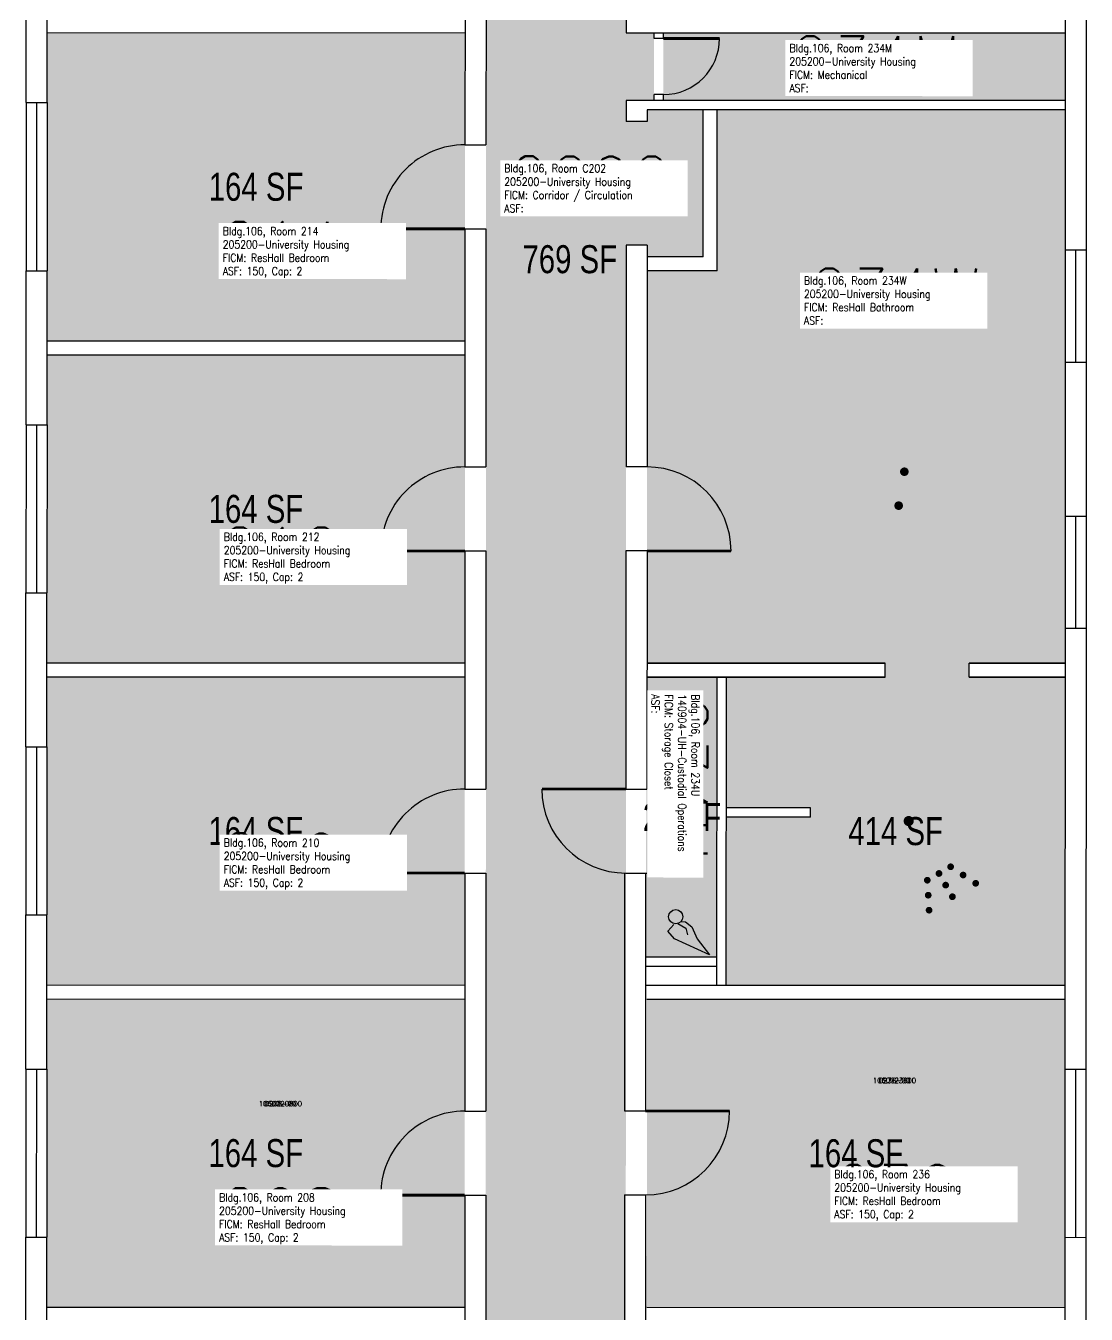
# Model space of a CAD drawing. Header units: inches. Extents: x -394 to 1225, y 0 to 3729.
# Drawn here: x 189 to 643, y 2365 to 2917 of the extents above; entities that cross this region are included whole.
import ezdxf
from ezdxf.enums import TextEntityAlignment as Align

# ---------------------------------------------------------------- set-up
doc = ezdxf.new("R2010")
doc.units = ezdxf.units.IN
doc.header["$LTSCALE"] = 0.25
doc.header["$MEASUREMENT"] = 0
doc.layers.get('0').update_dxf_attribs({"linetype": 'CONTINUOUS'})
for name, color, linetype in [('A-DOOR', 2, 'CONTINUOUS'), ('A-GLAZ', 1, 'CONTINUOUS'), ('A-GLAZ-SILL', 2, 'CONTINUOUS'), ('A-IDEN-ICON', 4, 'CONTINUOUS'), ('A-IDEN-RNUM', 7, 'CONTINUOUS'), ('A-IDEN-SNUM', 4, 'CONTINUOUS'), ('A-IDEN-VNUM', 4, 'CONTINUOUS'), ('A-WALL', 5, 'CONTINUOUS'), ('AREA-TEXT', 3, 'CONTINUOUS'), ('Rooms-Category-Color', 7, 'CONTINUOUS'), ('Rooms-College-Color', 7, 'CONTINUOUS'), ('Rooms-Department-Color', 7, 'CONTINUOUS'), ('Rooms-Division-Color', 7, 'CONTINUOUS'), ('Rooms-Information', 7, 'CONTINUOUS')]:
    doc.layers.add(name, color=color, linetype=linetype)
doc.styles.add('AREA', font='arial.ttf', dxfattribs={"width": 0.75, "height": 24})
doc.styles.add('ROOMSNUMBER', font='SIMPLEX.shx', dxfattribs={"height": 0.18})
doc.styles.add('ROOMVNUMBER', font='simplex.shx', dxfattribs={"width": 0.85})

# ---------------------------------------------------------------- blocks, each defined once
blk = doc.blocks.new('Cpshower')
at = {"color": 0, "linetype": 'ByBlock'}
blk.add_lwpolyline([(-0.015, 0.0396, 0, 0.06, 0), (0.005, 0.005, 0.06, 0.06, 0)], format="xyseb", dxfattribs=at)
for points, const_width in [([(-0.0319, 0.0624, 1), (-0.0281, 0.0689, 1)], 0.0075), ([(0.0302, -0.0036, 1), (0.0345, -0.0011, 1)], 0.005), ([(-0.0045, -0.0236, 1), (-0.0002, -0.0211, 1)], 0.005), ([(0.0128, -0.0136, 1), (0.0172, -0.0111, 1)], 0.005), ([(0.0488, -0.0159, 1), (0.0531, -0.0134, 1)], 0.005), ([(0.0228, -0.0309, 1), (0.0272, -0.0284, 1)], 0.005), ([(0.0675, -0.0282, 1), (0.0718, -0.0257, 1)], 0.005), ([(-0.0031, -0.0459, 1), (0.0012, -0.0434, 1)], 0.005), ([(0.0328, -0.0482, 1), (0.0372, -0.0457, 1)], 0.005), ([(-0.0018, -0.0682, 1), (0.0025, -0.0657, 1)], 0.005)]:
    blk.add_lwpolyline(points, format="xyb", close=True, dxfattribs=dict(at, const_width=const_width))
at = {"color": 0, "linetype": 'ByBlock', "const_width": 0.015}
blk.add_lwpolyline([(-0.01, 0.031), (-0.03, 0.0656)], dxfattribs=at)
blk = doc.blocks.new('Cpbath')
at = {"color": 0, "linetype": 'ByBlock', "const_width": 0.0127}
for points in [[(0.0571, 0.0168, 0.861492), (-0.0551, 0, 1)], [(0.0571, 0.0168, 0.729002), (-0.0084, -0.0042, 1)], [(-0.0551, 0, 0.726902), (0.0487, -0.0337, 1)], [(-0.0084, -0.0042, 0.609468), (0.0487, -0.0337, 1)]]:
    blk.add_lwpolyline(points, format="xyb", dxfattribs=at)
at = {"color": 0, "linetype": 'ByBlock', "const_width": 0.00637}
for points in [[(0.0544, 0.0152, 1), (0.0599, 0.0184, 1)], [(0.0459, -0.0353, 1), (0.0515, -0.0321, 1)]]:
    blk.add_lwpolyline(points, format="xyb", close=True, dxfattribs=at)
blk = doc.blocks.new('Cpcust')
at = {"color": 0, "linetype": 'ByBlock'}
for p, q in [((0.0171, -0.0639), (0.02, -0.0466)), ((0.0262, -0.0408), (0.0446, -0.0406)), ((0.0297, -0.0341), (0.0376, -0.0302)), ((0.0376, -0.0302), (0.0533, -0.0324)), ((0.0446, -0.0406), (0.0543, -0.0505)), ((0.0533, -0.0324), (0.0745, -0.0479)), ((0.0745, -0.0479), (0.1117, -0.0625)), ((0.0358, -0.0705), (0.0171, -0.0639)), ((0.1117, -0.0625), (0.0358, -0.0705))]:
    blk.add_line(p, q, dxfattribs=at)
at = {"color": 0, "linetype": 'ByBlock', "const_width": 0.0075}
blk.add_lwpolyline([(-0.0332, 0.0481, 1), (-0.0268, 0.0519, 1)], format="xyb", close=True, dxfattribs=at)
at = {"color": 0, "linetype": 'ByBlock', "const_width": 0.015}
blk.add_lwpolyline([(-0.03, 0.05), (0.01, -0.0193)], dxfattribs=at)
at = {"color": 0, "linetype": 'ByBlock'}
blk.add_circle((0.0158, -0.0313), 0.0141, dxfattribs=at)

msp = doc.modelspace()

# ---------------------------------------------------------------- hatches: boundary and pattern name
at = {"layer": 'Rooms-Category-Color', "true_color": 0xadadad}
for points in [[(445.45, 1913.89), (445.44, 1942.89), (445.66, 2822.89), (454.66, 2822.89), (454.66, 2817.89), (478.66, 2817.89), (478.67, 2880.89), (454.67, 2880.89), (454.67, 2875.89), (445.67, 2875.89), (445.67, 2884.89), (457.67, 2884.89), (457.68, 2913.89), (445.68, 2913.89), (445.92, 3719.89), (385.92, 3719.9), (385.43, 1913.9), (445.43, 1913.89)], [(633.72, 2913.85), (461.68, 2913.89), (461.67, 2884.89), (633.71, 2884.84)]]:
    msp.add_hatch(color=253, dxfattribs=at).paths.add_polyline_path(points)
at = {"layer": 'Rooms-Category-Color', "true_color": 0x728ef3}
for points in [[(376.68, 2913.91), (197.72, 2913.96), (197.71, 2883.96), (197.7, 2811.96), (197.69, 2781.96), (376.65, 2781.91)], [(556.61, 2643.87), (556.61, 2637.87), (488.61, 2637.88), (488.6, 2581.88), (524.6, 2581.87), (524.59, 2577.87), (488.59, 2577.88), (488.58, 2505.88), (633.62, 2505.85), (633.65, 2637.85), (592.61, 2637.86), (592.61, 2643.86), (633.65, 2643.85), (633.66, 2658.84), (633.67, 2706.85), (633.69, 2772.84), (633.7, 2820.85), (633.71, 2880.85), (484.67, 2880.88), (484.66, 2811.88), (454.66, 2811.89), (454.61, 2643.89)], [(376.65, 2775.91), (197.69, 2775.96), (197.68, 2745.96), (197.66, 2673.96), (197.65, 2643.96), (376.61, 2643.91)], [(376.61, 2637.91), (197.65, 2637.96), (197.65, 2607.96), (197.63, 2535.96), (197.62, 2505.96), (376.58, 2505.91)], [(484.61, 2637.88), (454.61, 2637.89), (453.96, 2517.92), (484.61, 2517.92)], [(376.58, 2499.91), (197.62, 2499.96), (197.61, 2469.96), (197.59, 2397.96), (197.59, 2367.96), (376.55, 2367.91)], [(454.57, 2454.89), (454.55, 2367.89), (633.59, 2367.85), (633.59, 2397.85), (633.61, 2469.85), (633.62, 2499.85), (454.58, 2499.89)]]:
    msp.add_hatch(color=171, dxfattribs=at).paths.add_polyline_path(points)
at = {"layer": 'Rooms-College-Color', "true_color": 0xadadad}
for points in [[(445.45, 1913.89), (445.44, 1942.89), (445.66, 2822.89), (454.66, 2822.89), (454.66, 2817.89), (478.66, 2817.89), (478.67, 2880.89), (454.67, 2880.89), (454.67, 2875.89), (445.67, 2875.89), (445.67, 2884.89), (457.67, 2884.89), (457.68, 2913.89), (445.68, 2913.89), (445.92, 3719.89), (385.92, 3719.9), (385.43, 1913.9), (445.43, 1913.89)], [(376.68, 2913.91), (197.72, 2913.96), (197.71, 2883.96), (197.7, 2811.96), (197.69, 2781.96), (376.65, 2781.91)], [(633.72, 2913.85), (461.68, 2913.89), (461.67, 2884.89), (633.71, 2884.84)], [(556.61, 2643.87), (556.61, 2637.87), (488.61, 2637.88), (488.6, 2581.88), (524.6, 2581.87), (524.59, 2577.87), (488.59, 2577.88), (488.58, 2505.88), (633.62, 2505.85), (633.65, 2637.85), (592.61, 2637.86), (592.61, 2643.86), (633.65, 2643.85), (633.66, 2658.84), (633.67, 2706.85), (633.69, 2772.84), (633.7, 2820.85), (633.71, 2880.85), (484.67, 2880.88), (484.66, 2811.88), (454.66, 2811.89), (454.61, 2643.89)], [(376.65, 2775.91), (197.69, 2775.96), (197.68, 2745.96), (197.66, 2673.96), (197.65, 2643.96), (376.61, 2643.91)], [(376.61, 2637.91), (197.65, 2637.96), (197.65, 2607.96), (197.63, 2535.96), (197.62, 2505.96), (376.58, 2505.91)], [(484.61, 2637.88), (454.61, 2637.89), (453.96, 2517.92), (484.61, 2517.92)], [(376.58, 2499.91), (197.62, 2499.96), (197.61, 2469.96), (197.59, 2397.96), (197.59, 2367.96), (376.55, 2367.91)], [(454.57, 2454.89), (454.55, 2367.89), (633.59, 2367.85), (633.59, 2397.85), (633.61, 2469.85), (633.62, 2499.85), (454.58, 2499.89)]]:
    msp.add_hatch(color=253, dxfattribs=at).paths.add_polyline_path(points)
at = {"layer": 'Rooms-Department-Color', "true_color": 0xacacac}
for points in [[(445.45, 1913.89), (445.44, 1942.89), (445.66, 2822.89), (454.66, 2822.89), (454.66, 2817.89), (478.66, 2817.89), (478.67, 2880.89), (454.67, 2880.89), (454.67, 2875.89), (445.67, 2875.89), (445.67, 2884.89), (457.67, 2884.89), (457.68, 2913.89), (445.68, 2913.89), (445.92, 3719.89), (385.92, 3719.9), (385.43, 1913.9), (445.43, 1913.89)], [(633.72, 2913.85), (461.68, 2913.89), (461.67, 2884.89), (633.71, 2884.84)]]:
    msp.add_hatch(color=253, dxfattribs=at).paths.add_polyline_path(points)
at = {"layer": 'Rooms-Department-Color', "true_color": 0x604aed}
for points in [[(376.68, 2913.91), (197.72, 2913.96), (197.71, 2883.96), (197.7, 2811.96), (197.69, 2781.96), (376.65, 2781.91)], [(556.61, 2643.87), (556.61, 2637.87), (488.61, 2637.88), (488.6, 2581.88), (524.6, 2581.87), (524.59, 2577.87), (488.59, 2577.88), (488.58, 2505.88), (633.62, 2505.85), (633.65, 2637.85), (592.61, 2637.86), (592.61, 2643.86), (633.65, 2643.85), (633.66, 2658.84), (633.67, 2706.85), (633.69, 2772.84), (633.7, 2820.85), (633.71, 2880.85), (484.67, 2880.88), (484.66, 2811.88), (454.66, 2811.89), (454.61, 2643.89)], [(376.65, 2775.91), (197.69, 2775.96), (197.68, 2745.96), (197.66, 2673.96), (197.65, 2643.96), (376.61, 2643.91)], [(376.61, 2637.91), (197.65, 2637.96), (197.65, 2607.96), (197.63, 2535.96), (197.62, 2505.96), (376.58, 2505.91)], [(484.61, 2637.88), (454.61, 2637.89), (453.96, 2517.92), (484.61, 2517.92)], [(376.58, 2499.91), (197.62, 2499.96), (197.61, 2469.96), (197.59, 2397.96), (197.59, 2367.96), (376.55, 2367.91)], [(454.57, 2454.89), (454.55, 2367.89), (633.59, 2367.85), (633.59, 2397.85), (633.61, 2469.85), (633.62, 2499.85), (454.58, 2499.89)]]:
    msp.add_hatch(color=173, dxfattribs=at).paths.add_polyline_path(points)
at = {"layer": 'Rooms-Division-Color', "true_color": 0xadadad}
for points in [[(445.45, 1913.89), (445.44, 1942.89), (445.66, 2822.89), (454.66, 2822.89), (454.66, 2817.89), (478.66, 2817.89), (478.67, 2880.89), (454.67, 2880.89), (454.67, 2875.89), (445.67, 2875.89), (445.67, 2884.89), (457.67, 2884.89), (457.68, 2913.89), (445.68, 2913.89), (445.92, 3719.89), (385.92, 3719.9), (385.43, 1913.9), (445.43, 1913.89)], [(633.72, 2913.85), (461.68, 2913.89), (461.67, 2884.89), (633.71, 2884.84)]]:
    msp.add_hatch(color=253, dxfattribs=at).paths.add_polyline_path(points)
at = {"layer": 'Rooms-Division-Color', "true_color": 0x604aed}
for points in [[(376.68, 2913.91), (197.72, 2913.96), (197.71, 2883.96), (197.7, 2811.96), (197.69, 2781.96), (376.65, 2781.91)], [(556.61, 2643.87), (556.61, 2637.87), (488.61, 2637.88), (488.6, 2581.88), (524.6, 2581.87), (524.59, 2577.87), (488.59, 2577.88), (488.58, 2505.88), (633.62, 2505.85), (633.65, 2637.85), (592.61, 2637.86), (592.61, 2643.86), (633.65, 2643.85), (633.66, 2658.84), (633.67, 2706.85), (633.69, 2772.84), (633.7, 2820.85), (633.71, 2880.85), (484.67, 2880.88), (484.66, 2811.88), (454.66, 2811.89), (454.61, 2643.89)], [(376.65, 2775.91), (197.69, 2775.96), (197.68, 2745.96), (197.66, 2673.96), (197.65, 2643.96), (376.61, 2643.91)], [(376.61, 2637.91), (197.65, 2637.96), (197.65, 2607.96), (197.63, 2535.96), (197.62, 2505.96), (376.58, 2505.91)], [(484.61, 2637.88), (454.61, 2637.89), (453.96, 2517.92), (484.61, 2517.92)], [(376.58, 2499.91), (197.62, 2499.96), (197.61, 2469.96), (197.59, 2397.96), (197.59, 2367.96), (376.55, 2367.91)], [(454.57, 2454.89), (454.55, 2367.89), (633.59, 2367.85), (633.59, 2397.85), (633.61, 2469.85), (633.62, 2499.85), (454.58, 2499.89)]]:
    msp.add_hatch(color=173, dxfattribs=at).paths.add_polyline_path(points)

# ---------------------------------------------------------------- linework, layer by layer
at = {"layer": 'A-DOOR', "const_width": 1.2}
for points in [[(461.68, 2911.44), (485.68, 2911.44)], [(376.66, 2829.91), (340.66, 2829.92)], [(376.63, 2691.91), (340.63, 2691.92)], [(454.63, 2691.89), (490.63, 2691.88)], [(445.6, 2589.89), (409.6, 2589.9)], [(376.59, 2553.91), (340.59, 2553.92)], [(453.96, 2452), (489.96, 2452)], [(376.56, 2415.91), (340.56, 2415.92)]]:
    msp.add_lwpolyline(points, dxfattribs=at)
at = {"layer": 'A-DOOR'}
for centre, radius, start, end in [((461.68, 2911.44), 24, 269.9858, 359.9858), ((376.66, 2829.91), 36, 89.9858, 179.9858), ((376.63, 2691.91), 36, 89.9858, 179.9858), ((454.63, 2691.89), 36, 359.9858, 89.9858), ((376.59, 2553.91), 36, 89.9858, 179.9858), ((445.6, 2589.89), 36, 179.9858, 269.9858), ((376.56, 2415.91), 36, 89.9858, 179.9858), ((453.96, 2452), 36, 270, 360)]:
    msp.add_arc(centre, radius, start, end, dxfattribs=at)
at = {"layer": 'A-GLAZ'}
for p, q in [((193.21, 2883.94), (193.2, 2811.94)), ((638.2, 2820.85), (638.19, 2772.84)), ((193.18, 2745.94), (193.16, 2673.94)), ((638.17, 2706.85), (638.16, 2658.84)), ((193.15, 2607.94), (193.13, 2535.94)), ((193.11, 2469.94), (193.09, 2397.94)), ((638.11, 2469.83), (638.09, 2397.83))]:
    msp.add_line(p, q, dxfattribs=at)
at = {"layer": 'A-GLAZ-SILL'}
for p, q in [((188.71, 2883.96), (188.7, 2811.96)), ((197.71, 2883.96), (197.7, 2811.96)), ((633.7, 2820.85), (633.69, 2772.84)), ((642.7, 2820.85), (642.69, 2772.84)), ((188.68, 2745.96), (188.66, 2673.96)), ((197.68, 2745.96), (197.66, 2673.96)), ((633.67, 2706.85), (633.66, 2658.84)), ((642.67, 2706.85), (642.66, 2658.84)), ((188.65, 2607.96), (188.63, 2535.96)), ((197.65, 2607.96), (197.63, 2535.96)), ((188.61, 2469.96), (188.59, 2397.96)), ((197.61, 2469.96), (197.59, 2397.96)), ((633.61, 2469.85), (633.59, 2397.85)), ((642.61, 2469.84), (642.59, 2397.84))]:
    msp.add_line(p, q, dxfattribs=at)
at = {"layer": 'A-WALL'}
for p, q in [((376.7, 2967.91), (376.67, 2865.91)), ((385.7, 2967.91), (385.67, 2865.91)), ((445.7, 2967.89), (445.68, 2913.89)), ((188.71, 2883.96), (188.73, 2949.96)), ((197.71, 2883.96), (197.73, 2949.96)), ((633.73, 2949.85), (633.7, 2820.85)), ((642.73, 2949.84), (642.7, 2820.85)), ((197.72, 2913.96), (376.68, 2913.91)), ((445.68, 2913.89), (633.72, 2913.85)), ((457.68, 2911.44), (457.68, 2913.89)), ((461.68, 2911.44), (457.68, 2911.44)), ((461.68, 2911.44), (461.68, 2913.89)), ((457.67, 2884.89), (457.68, 2887.44)), ((461.67, 2887.44), (457.68, 2887.44)), ((461.67, 2884.89), (461.67, 2887.44)), ((188.71, 2883.96), (197.71, 2883.96)), ((633.71, 2884.84), (445.67, 2884.89)), ((445.67, 2884.89), (445.67, 2875.89)), ((633.71, 2880.85), (454.67, 2880.89)), ((454.67, 2880.89), (454.67, 2875.89)), ((478.66, 2817.89), (478.67, 2880.89)), ((484.66, 2811.88), (484.67, 2880.88)), ((454.67, 2875.89), (445.67, 2875.89)), ((376.67, 2865.91), (385.67, 2865.91)), ((376.66, 2829.91), (376.64, 2727.91)), ((376.66, 2829.91), (385.66, 2829.91)), ((385.66, 2829.91), (385.64, 2727.91)), ((445.66, 2822.89), (445.64, 2727.89)), ((454.66, 2822.89), (445.66, 2822.89)), ((454.66, 2822.89), (454.64, 2727.89)), ((633.7, 2820.85), (642.7, 2820.85)), ((478.66, 2817.89), (454.66, 2817.89)), ((188.68, 2745.96), (188.7, 2811.96)), ((188.7, 2811.96), (197.7, 2811.96)), ((197.68, 2745.96), (197.7, 2811.96)), ((484.66, 2811.88), (454.66, 2811.89)), ((197.69, 2781.96), (376.65, 2781.91)), ((197.69, 2775.96), (376.65, 2775.91)), ((633.69, 2772.84), (633.67, 2706.85)), ((633.69, 2772.84), (642.69, 2772.84)), ((642.69, 2772.84), (642.67, 2706.85)), ((188.68, 2745.96), (197.68, 2745.96)), ((376.64, 2727.91), (385.64, 2727.91)), ((454.64, 2727.89), (445.64, 2727.89)), ((633.67, 2706.85), (642.67, 2706.85)), ((376.63, 2691.91), (376.6, 2589.91)), ((376.63, 2691.91), (385.63, 2691.91)), ((385.63, 2691.91), (385.6, 2589.91)), ((445.63, 2691.89), (445.6, 2589.89)), ((454.63, 2691.89), (445.63, 2691.89)), ((454.63, 2691.89), (454.6, 2589.89)), ((188.65, 2607.96), (188.66, 2673.96)), ((188.66, 2673.96), (197.66, 2673.96)), ((197.65, 2607.96), (197.66, 2673.96)), ((633.66, 2658.84), (633.61, 2469.85)), ((633.66, 2658.84), (642.66, 2658.84)), ((642.66, 2658.84), (642.61, 2469.84)), ((197.65, 2643.96), (376.61, 2643.91)), ((454.61, 2643.89), (556.61, 2643.87)), ((556.61, 2643.87), (454.61, 2643.89)), ((556.61, 2637.87), (556.61, 2643.87)), ((592.61, 2637.86), (592.61, 2643.86)), ((633.65, 2643.85), (592.61, 2643.86)), ((592.61, 2643.86), (633.65, 2643.85)), ((197.65, 2637.96), (376.61, 2637.91)), ((454.61, 2637.89), (556.61, 2637.87)), ((556.61, 2637.87), (454.61, 2637.89)), ((484.58, 2505.88), (484.61, 2637.88)), ((488.58, 2505.88), (488.61, 2637.88)), ((633.65, 2637.85), (592.61, 2637.86)), ((592.61, 2637.86), (633.65, 2637.85)), ((188.65, 2607.96), (197.65, 2607.96)), ((376.6, 2589.91), (385.6, 2589.91)), ((445.6, 2589.89), (454.6, 2589.89)), ((524.59, 2577.87), (488.59, 2577.88)), ((524.6, 2581.87), (488.6, 2581.88)), ((524.59, 2577.87), (524.6, 2581.87)), ((376.59, 2553.91), (376.57, 2451.91)), ((376.59, 2553.91), (385.59, 2553.91)), ((385.59, 2553.91), (385.57, 2451.91)), ((444.96, 2554), (444.96, 2452)), ((445.59, 2553.89), (454.59, 2553.89)), ((453.96, 2554), (453.96, 2452)), ((188.61, 2469.96), (188.63, 2535.96)), ((188.63, 2535.96), (197.63, 2535.96)), ((197.61, 2469.96), (197.63, 2535.96)), ((484.58, 2517.92), (453.96, 2517.92)), ((484.58, 2513.92), (453.96, 2513.92)), ((197.62, 2505.96), (376.58, 2505.91)), ((453.96, 2505.85), (633.62, 2505.85)), ((197.62, 2499.96), (376.58, 2499.91)), ((454.58, 2499.89), (633.62, 2499.85)), ((188.61, 2469.96), (197.61, 2469.96)), ((633.61, 2469.85), (642.61, 2469.84)), ((376.57, 2451.91), (385.57, 2451.91)), ((444.96, 2452), (453.96, 2452)), ((376.56, 2415.91), (376.53, 2313.91)), ((376.56, 2415.91), (385.56, 2415.91)), ((385.56, 2415.91), (385.53, 2313.91)), ((444.96, 2416), (453.96, 2416)), ((444.96, 2416), (444.96, 2314)), ((453.96, 2416), (453.96, 2314)), ((188.58, 2331.96), (188.59, 2397.96)), ((188.59, 2397.96), (197.59, 2397.96)), ((197.58, 2331.96), (197.59, 2397.96)), ((633.59, 2397.85), (633.58, 2331.85)), ((633.59, 2397.85), (642.59, 2397.84)), ((642.59, 2397.84), (642.58, 2331.84)), ((197.59, 2367.96), (376.55, 2367.91)), ((454.55, 2367.89), (633.59, 2367.85))]:
    msp.add_line(p, q, dxfattribs=at)

# ---------------------------------------------------------------- block references
at = {"layer": 'A-IDEN-ICON'}
for name, p, xscale, yscale, zscale, rotation in [('Cpbath', (548.38, 2721.02), 288.0000000046823, 288.0000000046823, 12, 359.9858090734534), ('Cpshower', (575.34, 2557.28), 288.0000000046823, 288.0000000046823, 12, 359.9858090734534), ('Cpcust', (467.42, 2542.76), 216.0000000019425, 216.0000000019425, 216.0000000019425, 329.5819356457245)]:
    msp.add_blockref(name, p, dxfattribs=dict(at, xscale=xscale, yscale=yscale, zscale=zscale, rotation=rotation))

# ---------------------------------------------------------------- texts
at = {"layer": 'A-IDEN-RNUM', "style": 'ROOMSNUMBER'}
for s, rotation, p in [('0234-M0', 359.9858, (553.62, 2899.17)), ('C202-00', 359.9858, (422.57, 2847.03)), ('0214-00', 359.9858, (297.7, 2820.93)), ('0234-W0', 359.9858, (560.71, 2799.73)), ('0212-00', 359.9858, (297.67, 2689.93)), ('0234-U0', 269.9858, (463.26, 2587.69)), ('0210-00', 359.9858, (297.63, 2558.93)), ('0236-00', 359.9858, (560.61, 2465.03)), ('0208-00', 359.9858, (297.61, 2455.1))]:
    msp.add_text(s, height=2.16, rotation=rotation, dxfattribs=at).set_placement(p, align=Align.MIDDLE)
at = {"layer": 'A-IDEN-SNUM', "style": 'ROOMSNUMBER'}
for s, rotation, p in [('10600234M0', 359.9858, (553.62, 2899.17)), ('1060C20200', 359.9858, (422.57, 2847.03)), ('1060021400', 359.9858, (297.7, 2820.93)), ('10600234W0', 359.9858, (560.71, 2799.73)), ('1060021200', 359.9858, (297.67, 2689.93)), ('10600234U0', 269.9858, (463.26, 2587.69)), ('1060021000', 359.9858, (297.63, 2558.93)), ('1060023600', 359.9858, (560.61, 2465.03)), ('1060020800', 359.9858, (297.61, 2455.1))]:
    msp.add_text(s, height=2.16, rotation=rotation, dxfattribs=at).set_placement(p, align=Align.MIDDLE)
at = {"layer": 'A-IDEN-VNUM', "style": 'ROOMVNUMBER', "width": 0.85}
for s, rotation, p in [('234M', 359.9858, (552.53, 2900.46)), ('C202', 359.9858, (429.93, 2848.96)), ('214', 359.9858, (297.7, 2820.93)), ('234W', 359.9858, (560.69, 2800.86)), ('212', 359.9858, (297.67, 2689.93)), ('234U', 269.9858, (468.5, 2594.57)), ('210', 359.9858, (297.63, 2558.93)), ('236', 359.9858, (560.6, 2416.86)), ('208', 359.9858, (297.6, 2406.93))]:
    msp.add_text(s, height=24, rotation=rotation, dxfattribs=at).set_placement(p, align=Align.MIDDLE)
at = {"layer": 'AREA-TEXT', "style": 'AREA', "width": 0.75}
for s, p in [('35 SF', (547.7, 2899.37)), ('164 SF', (287.19, 2847.93)), ('769 SF', (421.56, 2816.9)), ('164 SF', (287.15, 2709.93)), ('25 SF', (469.6, 2577.91)), ('164 SF', (287.12, 2571.93)), ('414 SF', (561.12, 2571.87)), ('164 SF', (287.08, 2433.93)), ('164 SF', (544.08, 2433.87))]:
    msp.add_text(s, height=12, dxfattribs=at).set_placement(p, align=Align.MIDDLE_CENTER)

# ---------------------------------------------------------------- next in the draw order: texts
at = {"layer": 'Rooms-Information', "char_height": 3.4286, "width": 76.8, "attachment_point": 7, "style": 'ROOMVNUMBER', "bg_fill": 3, "box_fill_scale": 1.5, "bg_fill_color": 256, "bg_fill_true_color": 13158600, "bg_fill_transparency": 0}
for s, insert, rotation in [('Bldg.106, Room 234M^M^J205200-University Housing^M^JFICM: Mechanical^M^JASF: ', (515.62, 2888.47), 359.9858), ('Bldg.106, Room C202^M^J205200-University Housing^M^JFICM: Corridor / Circulation^M^JASF: ', (393.5, 2836.97), 359.9858), ('Bldg.106, Room 214^M^J205200-University Housing^M^JFICM: ResHall Bedroom^M^JASF: 150, Cap: 2', (272.92, 2808.93), 359.9858), ('Bldg.106, Room 234W^M^J205200-University Housing^M^JFICM: ResHall Bathroom^M^JASF: ', (521.83, 2788.87), 359.9858), ('Bldg.106, Room 212^M^J205200-University Housing^M^JFICM: ResHall Bedroom^M^JASF: 150, Cap: 2', (273.38, 2677.93), 359.9858), ('Bldg.106, Room 234U^M^J140904-UH-Custodial Operations^M^JFICM: Storage Closet^M^JASF: ', (456.51, 2630.52), 269.9858), ('Bldg.106, Room 210^M^J205200-University Housing^M^JFICM: ResHall Bedroom^M^JASF: 150, Cap: 2', (273.35, 2546.93), 359.9858), ('Bldg.106, Room 236^M^J205200-University Housing^M^JFICM: ResHall Bedroom^M^JASF: 150, Cap: 2', (534.85, 2404.87), 359.9858), ('Bldg.106, Room 208^M^J205200-University Housing^M^JFICM: ResHall Bedroom^M^JASF: 150, Cap: 2', (271.36, 2394.93), 359.9858)]:
    msp.add_mtext(s, dxfattribs=dict(at, insert=insert, rotation=rotation))

doc.saveas('drawing.dxf')
